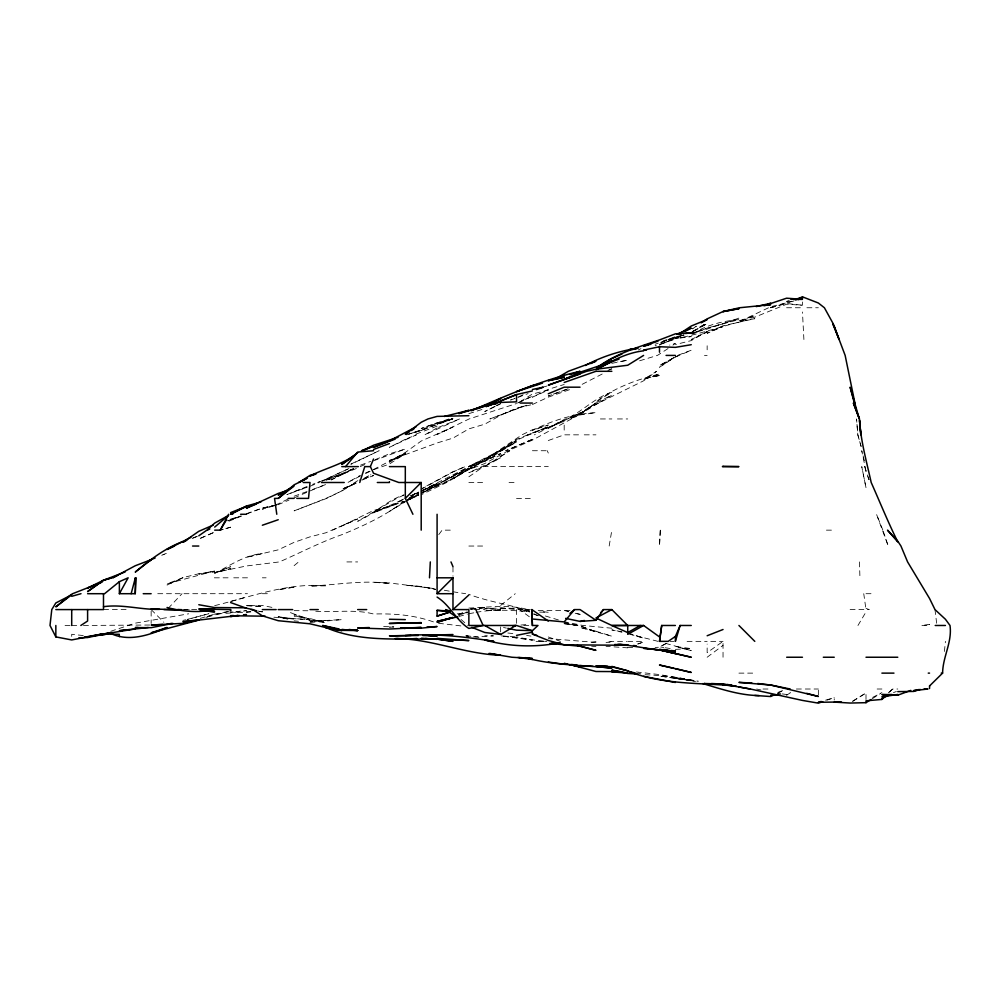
<?xml version="1.0" encoding="UTF-8"?>
<svg xmlns="http://www.w3.org/2000/svg" width="1000" height="1000" viewBox="0 0 1000 1000"><rect width="100%" height="100%" fill="white"/><g stroke="black" fill="none" stroke-linecap="round" stroke-linejoin="round"><path stroke-width="0.75" stroke-dasharray="5 3.75" d="M944.412 651.462L945.438 641.363M609.175 546.038L611.838 530.163M857.962 625.475L866 611.938M438.762 534.612L442.125 530.15L452.975 530.15M168.1 608.45L182.013 593.7M889.425 692.138L892.663 689.013L897.788 689.013M888.35 692.8L892.663 689.013M294.113 565.65L298.6 561.925M500.637 605.4L515.25 593.7M598.438 403.062L580.062 413.425L595.95 403.062L598.438 403.062L611.838 395.188L595.95 402.887L580.062 414.225L532.4 440.138L508.3 450.725L484.75 463.562L468.862 469.538L446.7 482.5L421.2 494.787M707.15 657.237L723.037 645.387M723.037 657.237L723.037 641.363L707.15 652.625L707.15 644.062M668.05 348.55L657.45 355.412L636.388 361.763M672.938 345.125L675.387 343.4L669.6 345.1M580.062 414.225L595.95 403.062L580.062 413.537L569.438 418.95L580.062 414.963L595.95 412.663C573.688 413.663 552.238 420.513 532.4 430.4L548.288 425.037L532.4 429.775L521.975 434.837L484.75 459.812L440.962 482.5L468.862 466.8L484.75 461.5L516.525 440.838L500.637 451.012L468.862 466.375L516.525 442.038L484.75 460.737L469.513 466.613L484.75 459.812L499.513 450.725L484.75 459.55L469.188 466.613M468.862 476.8L483.55 466.613L548.288 466.613M404.1 501.35C385.225 515.763 363.663 525.837 341.775 534.712C320.238 542.263 300.188 552.825 279.375 561.925L246.45 565.975L214.688 572.55L230.575 568.7L214.688 572.712L230.575 566.725L214.688 573.438C230 565.462 244.625 555.15 262.35 553.5L246.45 557.325L278.238 549.837L294.113 542.35L310 536.85L325.887 532.775L357.663 518.913L332.562 530.15M674.163 357.312L659.488 367.25L674.163 357.738M692.562 332.013L705.537 323.638L691.263 332.312L707.15 323.638L692.588 331.587M405.312 501.275L389.438 511.413L405.312 501.812M357.663 480.675L341.775 490.925L326.725 498.387L294.113 510.85L326 498.387L341.775 490.925L356.525 482.5L341.775 489.363L357.663 482.525L341.775 489.363M500.637 456.525L509.775 450.725L484.75 466.438L468.862 472.713L500.637 457.775L484.75 466.438M852.562 701.5L866 692.975L866 701.975M790.25 692.887L786.587 695.212L790.25 692.438M872.113 698.812L880.675 693.388M852.763 701.05L866 692.975M793.8 301.025L770.7 306.737L738.925 321.812L754.8 315.613L738.925 320.863L754.8 317.162L786.587 304.212L802.463 305.225L802.463 301.337M409.6 498.387L418.625 493.038M362.987 479.375L370.913 474.688M408.7 498.387L418.7 492.5M680.675 335.925L674.287 339.525L655.15 345.737M409.038 498.387L418.5 492.987M411.35 498.387L406.525 501.125L418.387 495.062L406.562 499.975M607.175 371.3L611.838 368.65L608.888 369.538M403.438 499.087L389.438 506.8L404 499.087L373.55 512.863L403.875 501.275L373.55 511.825L389.438 506.163L373.55 510.462L341.775 526.013M602.188 374.025L581.388 384.725M564.188 421.25L548.288 427.488L564.188 420.087L548.288 428.387L580.062 412.9L567.638 418.95L580.062 414.412L595.95 404.387L643.6 380.8L656.587 371.3L643.6 379.487L659.488 373.988C636.763 379.6 614.712 387.488 595.95 401.9L611.838 392.262C593.812 397.775 581.638 412.95 564.188 419.513L534.412 434.837M364.288 478.188L370.9 474.575M679.35 336.238L675.387 338.4L683.325 334.9M675.387 357.062L691.263 350.213L677.525 355.412M418.625 494.188L410.9 498.387L418.263 495.812M666.213 643.55L659.488 647.188L655.15 647.487M331.175 479.938L353.125 468.663M674.062 357.663L659.488 365.487L674.062 357.762M421.2 490.763L437.088 484.288L421.2 491.025L468.862 466.763M373.55 469.45L405.312 453.088L389.438 461.312L405.312 452.475L421.2 441.037L452.975 427.113L437.088 434.425L469.125 418.95L516.525 403.537M437.088 485.375L421.2 493.738L452.975 475.938L468.862 468.438L421.2 492.987L445.087 482.5L468.862 469.225L452.975 478.738L421.2 492.788M872.625 697.4L881.9 692.613M341.775 474.8L353.688 468.663L331.175 479.862M638.312 349.988L640.95 348.638M421.2 491.512L437.088 483.387L421.2 491.45M495.337 406.175L484.75 411.562L495.337 406.388M496.662 405.5L500.637 403.488M692.588 333.837C706.55 324.975 722.6 321.012 738.925 319.613L707.15 328.062L691.263 333.413L707.15 329.075L738.925 318.1L723.037 323.8L707.15 328.062L691.263 334.5M666.213 643.413L659.488 646.838L663.825 647.525M421.2 489.275L452.975 471.975L465.213 466.613L452.975 471.688L422.512 488.2M406.475 500.688L418.675 494.963M321.812 481.275L348.888 468.512M288.05 499.075L278.238 503.862L262.35 509.175L278.238 504.65L289 500.087M496.662 405.75L500.637 403.8M523.138 394.712L516.525 397.925L528.075 393.587M350.962 464.025L379.137 450.725L350.962 464.3M410.613 495.838L418.55 492.038M325.887 479.438L341.775 473.888L321.775 480.962L348.088 468.963M353.688 468.5L325.887 480.425M360.312 476.012L347.775 482.5L360.312 475.3M365.613 473.5L370.9 470.988M777.312 693.388L783.938 690.263M458.275 614.738L466.213 611.038M410.613 495.938L418.55 492.25L410.613 495.7M421.2 491.037L437.088 483.688M517.438 403.062L532.4 396.163L517.962 403.062L532.4 394.012L548.288 390.112L532.4 397.175L548.288 389.325L564.188 384.487M671.475 339.525L659.488 345.025L675.387 338.325L691.263 336.562L675.387 338.65C702.325 333.925 727.9 323.612 754.8 318.663L723.037 325.775L707.15 333.288L723.037 326.575L707.15 332.062L691.263 339.525L707.15 331.45L691.263 340.6L675.387 344.562M404.087 495.012L396.737 498.387L357.663 521.287C374.137 514.188 386.725 500.462 403.913 494.9M213.363 532.575L198.8 539L213.363 532.725M365.613 472.962L369.575 471.2M532.4 404.525L548.288 397.15L572.35 388.7M294.113 497.9L307.35 492.113M360.175 466.613L368.2 463.137M161.737 555.325L167.037 553.038L163.062 554.7M666.462 340.125L655.15 344.25M666.5 340.125L659.488 343.113L679.712 336.1L667.913 339.525L675.387 336.613M356.337 468.525L328.775 479.75M192.188 538.538L197.475 536.3M241.7 516.013L227.688 521.712M310 486.262L319.1 482.5M791.875 301.225L770.7 307.75L770.7 306.737M294.113 491.675L307.113 487.25L286.9 494.637L307.113 486.45M375 459.738L389.438 453.812L405.312 449.038L373.55 460.812M527.737 434.837L516.525 439.45L500.637 450.062L516.525 440.2L548.288 426.625L527.737 434.837L548.288 427.4L532.4 433.1M310 490.962L325.887 484.475L310 490.462M406.4 434.837L421.2 430.462L452.975 418.875M421.2 430.462L408.738 434.05L421.2 430.487L437.088 424.05M448.925 418.95L421.2 428.475L437.088 422.775L452.975 418.612L437.088 424.175L452.675 418.95L437.088 423.125L421.2 429.925L410.125 433.5M362 480.1L373.55 475.538L359.113 480.213M777.925 692.425L783.7 690.15M678.275 336.438L667.862 339.525M437.088 426.125L414.05 434.837M206.025 617.4L214.688 614.1L229.125 611.275M240.012 516.312L227.688 520.763L240.675 516.312M526.625 405.238L489.9 418.95L526.625 404.913M317.675 482.5L320.412 481.475L312.562 484.35M360.55 465.15L370.662 461.4M246.45 514L262.35 508.088L278.238 504.65L262.35 508.025L246.45 513.713M637.825 644.1L643.6 641.95L637.825 643.9M893.45 692.6L896.338 691.525M193.025 537.863L197.362 536.275M294.113 496.213L307.113 491.5M548.288 440.525L564.188 434.837L580.062 434.837M510.75 399.975L515.075 398.438L510.625 399.975M827.013 700.15L834.237 697.65L834.237 700M110.7 631.3L135.25 623.15L188.7 613.8M608.95 642.312L611.838 641.363L626.663 641.363M468.862 413.65L484.75 408.612M373.55 469.738L389.438 464.05L405.312 453.562L389.438 462.175L405.312 454.275L389.438 460.438L437.088 442.962L452.975 438.113L468.862 428.875L484.75 424.188L500.637 415.288L516.525 408.125L530.962 404.85M230.575 519.138L240.675 516.038M200.25 618.375L214.688 614.1L230.575 613L246.45 610.612L230.575 612.163L245.012 612.487M825.575 700.175L834.237 697.65M229.125 611.425L204.575 617.625M458.75 616.538L467.425 614.125M214.688 605.638C251.125 596.763 287.787 582.513 325.887 585.837L310 586.038C336.475 585.05 362.925 579.712 389.438 583.488L373.55 582.275L389.438 582.95L435.637 588.75M230.575 601.438L246.45 597.05M542.8 387.188L546.912 386.05M770.7 307.75L786.587 303.512L802.463 305.225M608.888 369.738L611.838 368.95M663.675 340.613L666.462 339.888M187.25 619.45L208.912 613.7L187.25 619.462M182.913 620.413L185.8 619.775M606.062 642.638L611.838 641.363M611.838 363.325L627.725 360.175L617.612 362M591.625 642.412L595.95 641.587M468.862 613.725L474.637 612.675M476.087 612.413C493.638 608.962 511.8 610.288 529.513 611.737M246.45 612.525L250.787 611.95M310 622.487L341.775 619.625L310 621.287L325.887 620.538L310 620.638L325.887 622.725L310 618.538L294.113 615.9L310 619.212L294.113 614.237L310 620.325L287.25 611.35M457.3 613.825L467.425 612.688M470.625 609.425L484.75 607.888L500.637 609.575L484.75 608.8C499.688 607.525 514.738 607.712 529.513 610.363M520.85 625.062L529.513 624.25M473.2 636.888L493.413 635.862L484.75 635.85M250.787 611.45L246.45 611.838L250.787 611.7M383.663 626.613L393.762 626.8M675.387 649.362L691.263 648.625L675.387 646.488L691.263 650.588L666.712 643.662M468.862 608.062C488.612 607.337 508.5 604.188 527.925 609.587M259.462 611.413L262.35 611.325M149.7 625.025L81.862 625.475M569.963 610.625L564.188 610.75L568.513 611.737M538.175 610.675L564.188 610.388L568.513 611.475M544.087 641.25L535.7 641.363L546.888 641.363M500.637 608.625L516.525 608.513L519.6 609.587L530.075 617.3M786.587 307.75L802.463 307.75M806.912 307.75L818.35 307.75M704.475 355.412L707.15 355.412M600.388 418.95L611.838 418.95M617.425 418.95L627.725 418.95M584.25 434.837L595.95 434.837M532.4 450.725L548.288 450.725M468.862 482.5L484.75 482.5M509.038 482.5L516.525 482.5M516.525 498.387L532.4 498.387M826.425 530.15L834.237 530.15M468.862 546.038L484.75 546.038M346.863 561.925L357.663 561.925M214.325 577.812L230.575 577.812M233.738 577.812L247.875 577.812M262.35 577.812L266.1 577.812M157.738 593.7L247.475 593.7M262.35 593.7L269.363 593.7M866 593.7L871.612 593.7M103.588 609.587L129.762 609.587M182.913 609.587L197.338 609.587M474.637 609.587L484.75 609.587M500.637 607.95L516.525 609.587L530.325 609.587M850.125 609.587L869.25 609.587L866 608.425L866 609.587L863.75 593.7M65.05 625.475L70.388 625.475M71.712 625.475L80.425 625.475M523.737 625.475L529.513 625.475M627.725 641.363L643.6 641.363M670.263 641.363L674.1 641.363M687.1 641.363L707.15 641.363M710.75 641.363L723.037 641.363M738.925 673.125L754.8 673.125M762.975 689.013L770.7 689.013M796.375 689.013L802.463 689.013M805.3 689.013L818.35 689.013M877.125 689.013L881.9 689.013M393.762 627.125L389.438 627.087L393.762 627.45M294.113 610.65L308.562 610.763M539.625 612.125L548.288 612.275L539.625 611.388M184.363 609.7L191.588 610M595.95 642.412L548.288 638.575M627.725 647.85L606.062 646.312M645.05 674.712C662.475 675.487 680.088 677.275 697.038 681.413M627.725 647.325L633.5 647.675M246.45 605.475L262.35 606.462L246.45 605.737L262.35 605.487L272.462 607.475M515.075 636.788L500.637 635.875L544.875 641.363M636.388 671.963L659.488 674.587L698.487 681.225M465.975 635.6L478.975 637.5M315.775 611.237C335.012 612.638 354.5 608.975 373.55 614C394.787 613.425 415.6 615.112 435.637 622.7M591.625 646.188L595.95 646.6M294.113 620.837L298.45 621.287M438.525 623.263L461.287 625.962M507.85 633.013L515.075 633.787M83.275 635.562L71.712 634.288L71.712 637.975M611.838 628.212L582.9 625.475L564.188 621.712M503.525 636.225L532.4 640.15L516.525 636.875M273.9 617.212L310 619.788L278.238 617.312L294.113 619.15L278.238 616.65L291.225 620.075M564.188 623.75L578.1 625.475L564.188 623.488M777.925 693.325L780.812 693.713M782.25 693.9L786.587 694.488M564.188 623.55L580.062 625.875L595.95 631.825L580.062 625.7L564.188 622.513M526.625 635.45L530.962 636.1M452.975 591.788L465.65 593.7M665.263 647.75L671.05 648.675M444.312 590.25L450.087 591.275M621.938 631.788L611.838 629.888L621.938 632.238M503.525 627.513L506.413 628.1M258.1 611.038L262.35 611.912L258.3 610.913M756.675 689.013L760.875 689.963M694.15 681.087L675.387 677.438L695.6 681.4M658.037 641.363L632.05 634.725M529.4 611.163C509.575 604.375 488.537 601.8 468.862 594.338M638.125 673.125L640.863 673.888M629.163 634L643.6 638.162L629.163 633.362M529.7 611.95L521.6 609.587L529.7 612.487M545.4 615.988L558.4 619.938M548.288 636.975L560.425 641.363M538.175 615.625L533.85 614L538.175 615.763M533.725 614.012L537.7 615.662M461 619.438L467.887 625.475M151.15 609.587L163.863 622.288M547.263 450.725L548.288 453.062M866 471.188L861.737 450.725L864.812 462.275M934.987 609.587L936.75 624.025M803.9 339.525L802.463 311.988M859.463 561.925L859.938 577.812M818.35 690.138L818.35 697.163M707.15 345.775L707.15 349.8M564.188 425.112L564.188 432.337M516.525 609.587L516.525 624.025M500.637 626.912L500.637 632.95M452.975 566.987L452.975 576.263M151.15 611.125L151.15 623.45M660.288 530.15L659.5 546.038L660.288 530.15M696.237 326.25L692.513 328.862L696.3 326.25M468.862 468.713L452.975 478.738L472.725 466.613L500.637 453.575L468.862 468.713M437.088 427.912L424.775 434.837L459.588 418.95L437.088 427.912M678.425 355.412L675.387 356.95L678.45 355.412M405.312 439.3L389.438 447.3L416.35 434.837L405.312 439.3M475.112 466.613L468.862 469.55L475.112 466.613M182.913 577.612L167.037 585.013L182.913 577.812L167.037 583.85L214.688 570.938L198.8 574.075L214.688 571.675L198.8 573.75L182.913 577.612M532.4 439.3L505.675 450.725L532.4 439.3M568.1 388.8L548.288 395.975L568.1 388.8M467.425 612.062L458.75 615.312L467.425 612.05M451.863 418.95L437.088 423.612L451.863 418.95M684.05 334.988L675.387 337.55L684.05 334.975M230.575 527.212L220.338 530.15L230.575 527.212M659.488 375.5L643.6 378.762L659.488 375.5M789.475 300.8L786.587 301.388L789.475 300.812M294.113 587.15L278.238 589.663L294.113 587.15M929.55 624.338L921.4 625.475L929.55 625.475L929.55 624.338M484.75 607.425L468.862 609.1L484.75 607.425M500.637 610.312L484.75 610.375L500.637 610.375M421.2 586.462L405.312 585.188L421.2 586.625L435.637 589.325L421.2 586.462M468.862 636.275L465.975 635.988L468.862 636.275M691.263 680.312L675.387 678.388L691.263 680.387M675.387 678.288L659.488 676.012L691.263 680.75L675.387 678.288M580.062 614.362L574.288 613.05L580.062 614.362M595.95 631.225L580.062 627.463L611.838 636.188L595.95 631.225M882.875 530.15L876.513 514.275L888.238 546.038L882.875 530.15M869 479.675L867 474.012L869 479.663M866 487.638L861.75 466.613L866 487.638M866 471.163L864.663 466.613L866 471.163M861.087 446.388L857.837 434.837L856.55 418.95L857.837 434.837L861.1 446.388"/><path stroke-width="1.5" d="M429.487 577.812L430.312 561.925M119.375 593.7L128.138 577.812L119.375 581.663L119.375 593.7L135.25 593.7L136.25 577.812L135.25 578.25L131.15 593.7M691.263 625.475L680.125 625.475L675.387 636.45L668.188 641.363L659.488 641.363L661.712 625.475L675.387 625.475M929.55 685.962L942.6 673.125C942.788 656.688 952.362 642.087 950 625.475L945.438 619.275L934.987 609.587L929.55 598.488L907.6 561.925L900.95 546.038L897.788 541.225L887.5 530.15L897.788 541.9C888.112 522.375 880.037 502.388 871.2 482.5C866.65 461.9 860.888 441.562 859.513 420.4L860.837 434.837L859.475 418.95L853.375 403.062L859.338 418.95L850.125 387.188L855.888 408.85M659.488 641.363L661.712 625.475M680.125 625.475L675.387 641.363L675.387 636.45M359.75 482.5L364.775 466.613L370.363 466.613L373.55 473.275L398.812 482.5L421.2 482.5L421.2 530.15M370.363 466.613L373.55 458.988M214.688 530.15L220.25 530.15L228.612 514.275M220.25 530.15L226.612 519.562M565.625 618.375L580.062 621.413L595.95 620.288L603.462 609.587L611.838 609.587L627.725 625.475L627.725 634.35L643.6 625.475L659.488 636.912M345.588 466.613L357.663 452.062L373.55 450.725M595.95 620.288L580.062 609.587L574.562 609.587L564.188 621.912L532.4 619.012M600.65 612.737L603.462 609.587M412.925 514.275L405.312 498.387L421.2 482.5M452.975 593.7L437.088 593.7L452.975 577.812L437.088 577.812M834.237 702.1L850.125 703.05L866 702.675L866 700.825L881.9 699.438L886.2 695.263L881.9 696.888L897.788 694.463L897.788 695.2L881.9 694.562L892.013 694.5M507.85 628.4L516.525 630.175L532.4 630.688L537.987 625.475L532.4 625.475L531.862 609.587L548.288 621.05M155.125 558L151.15 559.65L135.25 572.075C149.812 560.025 164.975 548.15 182.913 541.55M452.975 577.812L452.975 609.587L468.862 594.975M881.9 699.438L884.05 696.587M276.788 514.275L274.538 498.387L278.238 498.387L294.113 484.825L307.4 478.15M214.688 527.087L228.637 515.25M569.95 613.362L574.562 609.587M119.375 581.663L104.588 593.7L87.6 593.7M71.712 594.125L55.838 606.85L71.712 594.788L55.838 602.962L51.775 609.587L50 625.475L55.838 636.9L71.712 639.938L103.488 633.775M278.238 498.387L292.9 486.95M148.15 561.925L151.15 559.675L135.25 565.75L112.737 577.812L118.038 575.138M357.663 452.8L341.775 464.438L354 455.975M198.8 535.788L206.875 530.15L214.688 523.112L227.925 515.75M680.275 333.312L691.263 326.012L707.15 319.5L703.612 321.575M701.162 322.85L707.15 318.875L723.037 311.525L739.562 307.75L770.7 304.625L764.925 305.462M80.825 625.475L87.6 621.025L87.6 609.587M408.988 432.088L405.312 434.412L421.2 422.262L427.962 418.95L437.088 416.4L468.862 415.7M411.425 430.525L413.875 428.963M866 702.675L870.9 699.575M555.625 378.762L568.325 371.3L595.95 361.15L590.662 363.612M643.6 355.412L627.725 365.238L595.95 369.263L586.675 371.3L548.288 385.163L580.062 374.062M151.15 559.675L147.487 561.925L151.15 559.888M471.75 627.312L484.75 632.487L500.637 634.462L515.862 625.475L512.812 625.763M585.363 365.487C601.438 356.788 619.725 350.8 637.825 348.237L632.05 349.65M294.113 486L278.238 495.1L283.525 492.825M355.012 454.938C341.238 464.812 324.888 468.4 310 475.975L315.775 474.162M640.3 625.475L627.725 632.562L611.838 625.562L627.725 625.475M684.65 331.613L691.263 328.088L676.712 334.338M611.838 609.587L595.95 618L611.838 625.475L643.6 625.475M186.887 540.225L182.913 542.312L198.8 531.312L213.3 525.05M232.75 514.275L230.575 514.275L246.45 506.037L260.9 501.987M207.475 530.15L209.875 528.938M305.825 479L298.85 482.5L310 475.4L315.775 473.8M415.913 426.95L389.438 440.85L373.55 447.287L387.987 441.863M230.575 514.275L246.45 506.375L230.575 512.625M498.625 402.575L500.637 401.6M774.675 694.65L770.7 696.525L754.8 695.462M881.9 698.475L888.512 695.35M174.5 546.038L167.037 549.487L190.863 537.388M597.275 367.638L611.838 360.962L597.275 367.325L619.05 359.075M471.512 410.763C506.775 395.238 542.4 379.95 580.062 371.3L569.963 374.575M494.762 404.3L497.612 403.062M532.4 390.925L516.525 394.575L486.138 406.538M72.638 593.7L102.037 582.163M548.288 393.775L564.188 387.188L580.062 387.188M795.85 299.587L802.463 296.85L818.35 303L824.4 307.75L833.15 323.638L845.15 355.412L854.9 403.062M256.575 503.95L246.45 508.113L278.238 493.425L288.337 490.163M500.637 401.025L516.525 394.588L516.525 401.838L500.637 402.45M97.713 583.975L87.6 588.062L103.488 580.237L111.9 577.812L103.488 580.262L87.6 591.6L103.488 580.237L125.15 571.938M561.287 376.737L564.188 375.588M707.15 635.75L723.037 629.5M389.438 441.325L395.213 439.1M764.038 305.75L786.587 298.2L802.463 299.35L793.8 299.513M361.425 450.725L373.55 446.188L362.4 450.725L373.55 445.238L398.1 437.275M373.55 449.462L389.438 443.55M768.037 304.262L770.7 303.263L756.25 306.588M477.525 408.7L491.925 403.062L500.637 398.475L491.375 403.062L470.312 410.5M897.788 695.2L910.775 690.4M536.475 389.613L543.25 387.188L532.4 389.487M571.4 376.85L564.188 379.35L580.062 372.212L611.838 361.662L595.95 369.625C610.975 361.425 626.275 352.762 643.6 350.838M262.35 525.237L278.238 519.738M822.688 701.65L818.35 703.15L802.463 700.425L750.387 689.013L723.037 684.188L731.7 685.013M658.037 341.125L643.6 346.112L647.938 345.163M486.188 406.538L496.238 403.062L458.75 413.587L468.862 410.3L444.312 416.45M564.188 382.463L595.95 371.3L611.838 371.3M798.138 299.6L802.463 298.163L802.463 296.85M621.95 354.012L611.838 358.55L597.275 367.438C615.962 353.65 637.85 347.212 659.488 339.938L675.387 333.85L691.263 332.762L685.487 333.55M451.525 617.675L437.088 622.312L452.975 617.487L437.088 621.375L457.3 616.95M437.088 616.112L450.087 611.987L437.088 616.112L437.088 610.35L448.638 610.938M920.175 689.425L913.662 691.438L897.788 691.612M112.15 632.362L103.488 634.975L91.938 635.75M821.237 701.45L818.35 702.288L841.45 701.975M71.712 596.312L81.013 593.7M237.787 615.55L198.8 620.087L151.15 632.85L167.037 627.487C149.575 635 129.062 642.225 110.7 633.45M539.625 384.113L516.525 391.587L532.4 385.575L542.513 383.188M104.925 633.725L109.262 632.663M172.812 623.387L151.15 627.675L135.25 627.587L138.15 627.5M580.062 621.413L584.4 620.475M643.6 350.1L659.488 346.737L675.387 347.362L691.263 344.7M918.875 689.55L913.662 690.638L927.975 689.013L924.075 689.013M795.25 299.625L802.463 298.163M167.037 624.288L171.363 623.413M516.525 635.375L532.4 632.188L532.4 634.062L548.288 640.438L564.188 644.825L627.725 645.288L659.488 650.238L675.387 650.913L671.05 650.512M796.688 299.387L802.463 298.238L790.913 299.262M643.6 345.7L650.825 344.312M135.25 628.938L84.712 637.112M629.163 349.588L637.825 348.062M148.262 627.525L119.375 630.712L129.475 629.575M237.787 615.475L230.575 616.538L239.237 615.475M759.137 695.562C740.075 695.45 721.087 689.087 702.825 683.562M630.612 349.45L634.938 348.862M643.6 350.387L646.488 350M678.275 334.525L681.162 334.137M100.6 634.438L96.263 634.975L103.488 634.212L87.6 637.55L78.938 637.775M243.562 614.938L246.45 614.587L243.562 614.788M198.8 620.087L182.913 621.7L198.8 619.913L182.913 623.362L151.15 625.037L162.7 624.487M559.85 642.812C534.775 647.6 509.45 646.787 484.75 639.987L493.825 641.363C464.4 636.638 435.163 633.337 405.312 635.5M233.463 615.513L230.575 615.725L265.238 616.2M103.488 606.7C122.3 604.012 140.75 609.862 159.65 609.362M416.875 638.475L405.312 639.237L396.65 638.5M411.1 635.475L389.438 635.825L418.312 635.513M422.65 635.325L452.975 634.538M551.175 643.188L559.85 642.7M426.975 627.087L437.088 626.538L421.2 628.162L405.312 627.987L421.2 627.45L389.438 629.038L357.663 627.987L369.212 627.525M206.025 610.013L214.688 609.587C198.663 612.975 182.638 611.638 167.037 607.487M620.5 671.612L595.95 671.5L569.963 664.562L580.062 666.75L564.188 663.462L567.075 663.85M770.7 695.275L780.812 695.225M666.075 355.412L675.387 355.412M520.175 403.062L532.4 403.062M341.775 466.613L358.338 466.613M389.438 466.613L405.312 466.613L405.312 498.387M303.175 482.5L310 482.5L308.538 498.387L296.788 498.387M321.425 482.5L344.237 482.5M377.312 482.5L389.438 482.5L389.438 481.725M288.087 498.387L294.113 498.387M240.6 514.275L246.612 514.275M192.55 546.038L198.8 546.038M143.225 593.7L151.15 593.7M55.838 609.587L103.488 609.587L103.488 593.7M230.575 609.587L230.575 610.688L230.575 609.587L198.8 609.025L214.688 609.163M262.35 609.587L276.175 609.587M278.238 609.587L292.688 609.587M310 609.587L318.263 609.587M357.663 609.587L366.712 609.587M452.975 609.587L468.862 609.587L468.862 625.475L516.525 625.475L532.4 630.688M935.212 625.475L945.438 625.475M786.675 657.237L802.463 657.237M823.312 657.237L834.237 657.237M866 657.237L897.788 657.237M620.5 671.825L611.838 671.838L627.725 673.125L611.838 670.163L627.725 673.462L637.825 674.062M881.9 673.125L893.962 673.125M928.25 673.125L929.55 673.125M941.25 673.125L942.6 673.125M750.387 689.013L738.925 686.963M181.475 609.925L151.15 608.9M181.575 609.625L177.55 609.587L181.575 610.225L178.713 609.587M104.925 634.1L119.375 634.312M163.9 609.587L181.475 609.913M389.438 619.263L405.312 619.612M246.45 607.8L214.688 607.562L198.8 604.725M627.725 644.775L617.612 644.5L627.725 645.312L620.5 644.438M607.5 666.237L595.95 665.775L611.838 666.812L627.725 670.825L611.838 666.4M614.725 644.475L627.725 645.05L619.05 644.475M422.65 635.475L437.088 636.163L428.425 635.475M751.912 683.012L738.925 682.4L770.7 685.025L790.238 689.013M452.975 639.763L468.862 640.575L437.088 638.35M711.488 683.512L723.037 684.1L704.262 683.5L707.15 684.275L704.262 683.575M580.062 665.575L593.062 666.338M333.113 628.038L325.887 627.587L310 623.8L278.238 620.712L262.35 615.837L252.9 609.587L246.45 608.237L230.575 602.55M635.55 673.125L627.725 671.087C662.262 684.875 699.725 682.675 736.038 685.975L723.037 684.938M425.538 638.488L437.088 639.312C399.837 637.95 361.2 642.887 325.887 627.537L341.775 630.6L325.887 627.587L338.888 629.2M549.738 643.45L580.062 646.225L595.95 650.325L577.175 645.413M519.412 657.475L532.4 658.5L511.875 657.237L489.087 653.4M400.988 628.062L405.312 628.425L400.988 627.812M200.25 610.5L214.688 611.8L201.688 610.562M666.712 650.113L659.488 649.45L675.387 651.912L663.825 649.463M525.487 657.75C553.387 665.4 583.088 665.062 611.838 668.138L595.95 666.513M659.488 649.85L643.6 648.312L659.488 649.9L691.263 657.237L659.488 649.85L675.387 653.538M437.088 610.35L450.087 611.688M395.213 638.55C431.125 638.663 464.688 654.1 500.637 655.275L490.525 653.538M757.688 683.5L770.7 685.025L818.35 696.475L806.8 693.35M349 629.462L357.663 630.525L341.775 630.363L322.625 625.475L338.888 628.938M633.5 645.487L636.388 645.85M571.4 664.425L577.175 665.2M517.962 657.438L532.4 659.438L525.487 657.613M548.288 662.025L564.188 664.275M727.362 684.55L730.25 684.963M675.387 682.487L643.6 676.363M251.025 609.587L256.688 610.75M673.938 668.275L659.488 665.037L691.263 672.45L675.387 668.6M532.4 634.062L536.737 635.275M450.012 611.025L445.562 609.587L457.938 618.038M484.75 625.475L500.637 634.462M437.088 597.075C450.025 605.175 456.275 620.438 468.862 628.45L483.137 625.475L475.863 609.587M738.925 625.475L754.8 641.363M450.988 561.925L452.975 566.638M531.862 609.587L532.4 625.475M929.55 685.825L929.55 688.55M659.488 346.737L659.488 352.225M437.088 514.275L437.088 593.7M135.25 577.812L135.25 593.7M119.375 635.562L119.375 636.638M71.712 609.587L71.712 625.475M55.838 625.475L55.838 636.9M723.037 466.388L722.4 466.613L738.925 466.613L723.037 466.388M564.188 377.238L548.288 380.7L564.188 377.238M738.925 308.65L723.037 311.6L738.925 308.65M421.2 622.663L389.438 623.462L421.2 622.663M421.2 622.925L405.312 623.138L421.2 622.925M437.088 639.1L421.2 638.45L437.088 639.125L452.975 641.363L437.088 639.1M357.663 630.462L341.775 629.562L357.663 630.525M834.237 326.275L832.675 323.638L839.112 339.525L834.237 326.275"/></g></svg>
